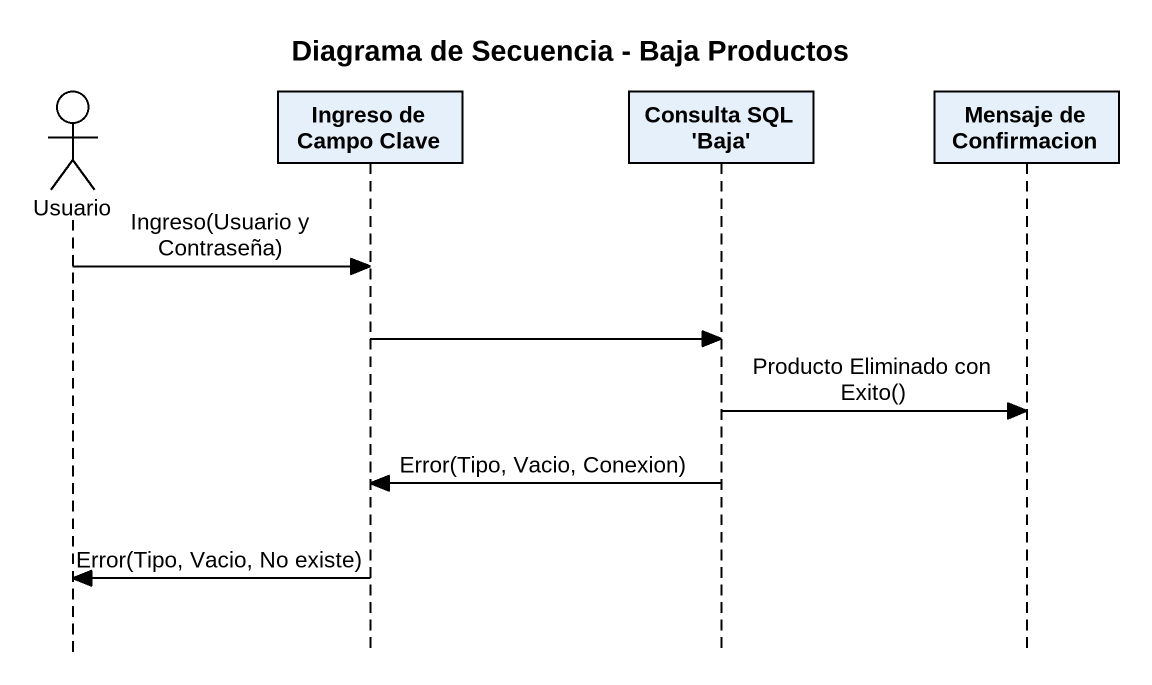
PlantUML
@startuml
title Diagrama de Secuencia - Baja Productos
hide footbox
actor Usuario
participant "Ingreso de Campo Clave" as Ingreso_de_Campo_Clave
participant "Consulta SQL 'Baja'" as Consulta_SQL_Baja
participant "Mensaje de Confirmacion" as Mensaje_de_Confirmacion

Usuario -> Ingreso_de_Campo_Clave : Ingreso(Usuario y Contraseña)
Ingreso_de_Campo_Clave -> Consulta_SQL_Baja
Consulta_SQL_Baja -> Mensaje_de_Confirmacion : Producto Eliminado con Exito()
Consulta_SQL_Baja -> Ingreso_de_Campo_Clave : Error(Tipo, Vacio, Conexion)
Ingreso_de_Campo_Clave -> Usuario : Error(Tipo, Vacio, No existe)
@enduml
